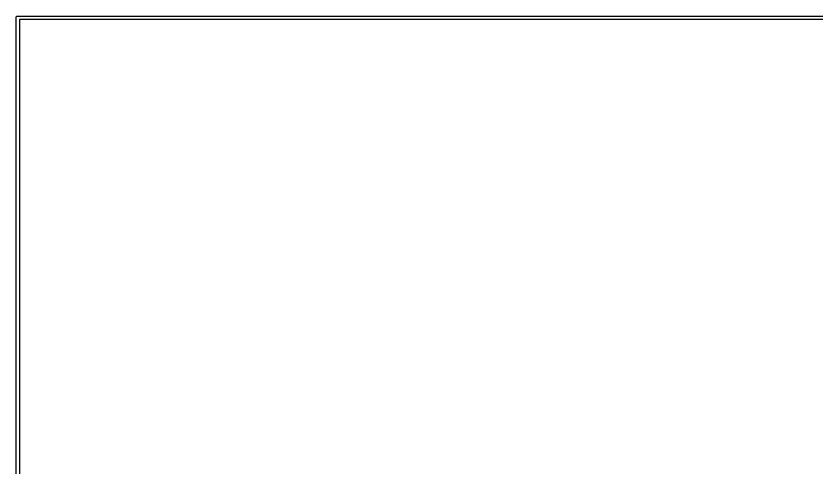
# Model space of a CAD drawing. Extents: x 1 to 169, y -122 to 5.
# Drawn here: x 89.92 to 125.52, y -75 to -54.92 of the extents above; entities that cross this region are included whole.
import ezdxf

# ---------------------------------------------------------------- set-up
doc = ezdxf.new("R2010")
doc.units = 0
doc.header["$MEASUREMENT"] = 0
doc.layers.add('BLACK', color=7, linetype='CONTINUOUS')

msp = doc.modelspace()

# ---------------------------------------------------------------- linework, layer by layer
at = {"layer": 'BLACK', "linetype": 'CONTINUOUS'}
for p, q in [((89.9246, -55), (89.9261, -54.9853)), ((89.925, -55.0037), (89.9246, -55)), ((89.925, -94.9963), (89.925, -55.0037)), ((89.9261, -54.9853), (89.9304, -54.9712)), ((89.9304, -54.9712), (89.9373, -54.9581)), ((89.9373, -54.9581), (89.9467, -54.9467)), ((89.9467, -54.9467), (89.9581, -54.9373)), ((89.9581, -54.9373), (89.9712, -54.9304)), ((89.9712, -54.9304), (89.9853, -54.9261)), ((89.9853, -54.9261), (89.9963, -54.925)), ((89.9963, -54.925), (90, -54.9246)), ((90, -54.9246), (90.0037, -54.925)), ((90.0037, -54.925), (159.996, -54.925)), ((90.075, -55.075), (90.075, -94.925)), ((159.925, -55.075), (90.075, -55.075))]:
    msp.add_line(p, q, dxfattribs=at)

doc.saveas('drawing.dxf')
